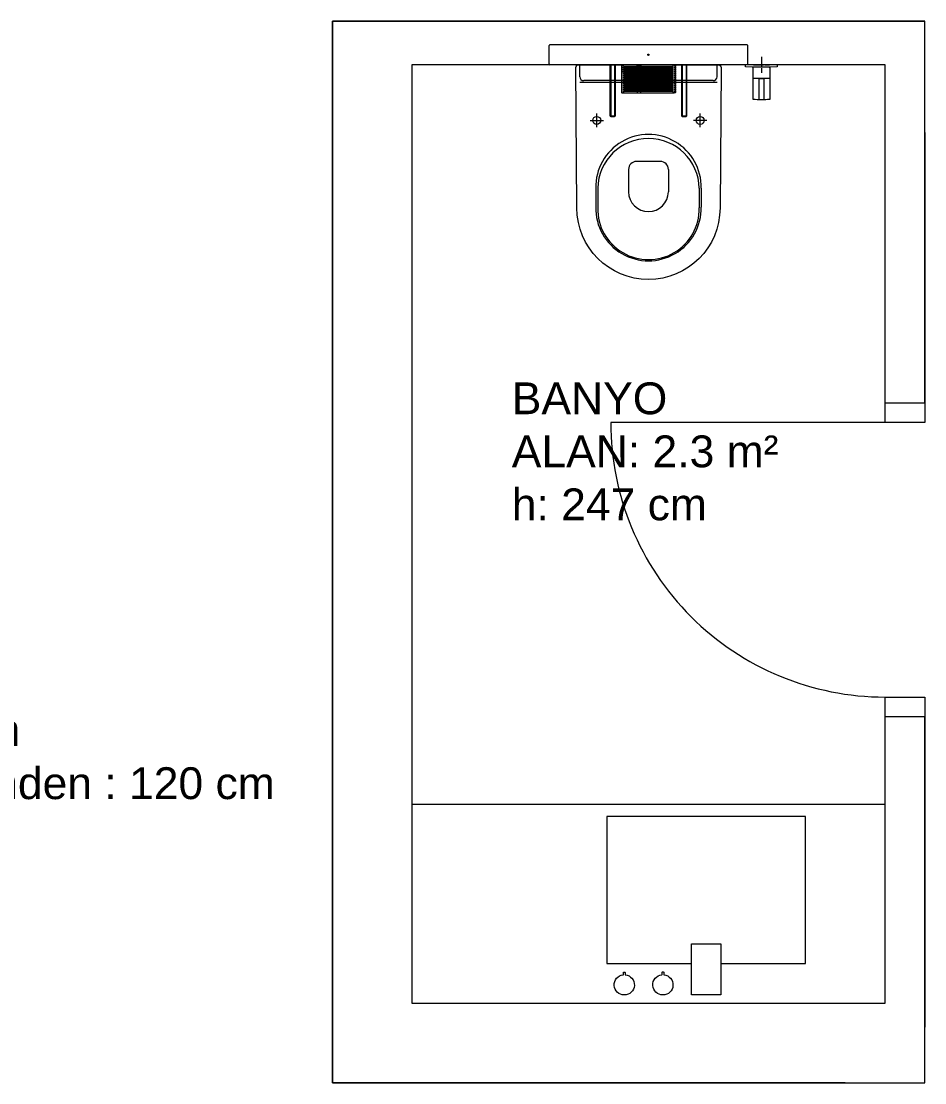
# Model space of a CAD drawing. Header units: centimetres. Extents: x 2956 to 3877, y -643 to -349.
# Drawn here: x 3650.2 to 3877.5, y -615.8 to -348.8 of the extents above; entities that cross this region are included whole.
import ezdxf

# ---------------------------------------------------------------- set-up
doc = ezdxf.new("R2010")
doc.units = ezdxf.units.CM
doc.linetypes.add('CENTER2', pattern=[28.575, 19.05, -3.175, 3.175, -3.175])
doc.layers.get('0').update_dxf_attribs({"lineweight": 0})
doc.styles.get("Standard").update_dxf_attribs({"font": 'arial.ttf'})

# ---------------------------------------------------------------- blocks, each defined once
blk = doc.blocks.new('A$C5A3F27CB')
at = {"linetype": 'CENTER2'}
for p, q in [((0, 40), (0, 0)), ((20, 20), (-20, 20))]:
    blk.add_line(p, q, dxfattribs=at)
at = {"linetype": 'Continuous'}
for p, q in [((-40, 20), (40, 20)), ((-40, 20), (-40, 15.5)), ((-39, 14.5), (-22.4, 13.8)), ((-22.4, 13.8), (22.4, 13.8)), ((-21, 12.3), (-21, -13.1)), ((21, -13.1), (21, 12.3)), ((22.4, 13.8), (39, 14.5)), ((40, 15.5), (40, 20)), ((-21, -14.6), (-21, -66.3)), ((20.5, -13.6), (-20.5, -13.6)), ((20.5, -14.1), (-20.5, -14.1)), ((-14.2, -13.6), (-14.2, -14.1)), ((-6, -15.5), (-6, -66.9)), ((6, -66.9), (6, -15.5)), ((14.2, -14.1), (14.2, -13.6)), ((21, -66.3), (21, -14.6))]:
    blk.add_line(p, q, dxfattribs=at)
for centre, radius, start, end in [((-39, 15.5), 1, 180, 267.589), ((-22.5, 12.3), 1.5, 0, 87.589), ((22.5, 12.3), 1.5, 92.411, 180), ((39, 15.5), 1, 272.411, 0), ((-20.5, -13.1), 0.5, 180, 270), ((-20.5, -14.6), 0.5, 90, 180), ((-5.5, -15.5), 0.5, 106.3827, 180), ((0, -34.2), 20, 73.6173, 106.3827), ((5.5, -15.5), 0.5, 0, 73.6173), ((20.5, -13.1), 0.5, 270, 0), ((20.5, -14.6), 0.5, 0, 90), ((-20, -66.3), 1, 180, 265.393), ((0, 181.9), 250, 265.393, 269.5227), ((-5.5, -66.9), 0.5, 180, 253.6173), ((0, -48.2), 20, 253.6173, 270), ((0, -48.2), 20, 270, 286.3827), ((0, 181.9), 250, 270.4773, 274.607), ((5.5, -66.9), 0.5, 286.3827, 0), ((20, -66.3), 1, 274.607, 0)]:
    blk.add_arc(centre, radius, start, end, dxfattribs=at)
blk = doc.blocks.new('lavabo kucuk')
for p, q in [((-4, -21.7), (-4, -35.5)), ((3.92, -21.62), (-3.92, -21.62)), ((4, -35.5), (4, -21.7)), ((11.52, -29.37), (11.52, -29.98)), ((11.89, -29.29), (11.6, -29.29)), ((11.97, -29.98), (11.97, -29.37)), ((22.03, -29.4), (22.03, -30)), ((22.4, -29.32), (22.11, -29.32)), ((22.47, -30), (22.47, -29.4))]:
    blk.add_line(p, q)
for points in [[(-4, -27), (-27, -27), (-27, 13), (27, 13), (27, -27), (4, -27)], [(-4, -35.5), (4, -35.5)]]:
    blk.add_lwpolyline(points)
for points in [[(11.52, -29.98, 0), (11.52, -29.98, 0), (11.52, -29.98, 0), (11.52, -29.98, 0), (11.52, -29.99, 0), (11.52, -30, 0), (11.52, -30.01, 0), (11.51, -30.02, 0), (11.51, -30.03, 0), (11.5, -30.03, 0), (11.5, -30.04, 0), (11.49, -30.04, 0), (11.48, -30.05, 0), (11.47, -30.05, 0), (11.46, -30.05, 0), (11.45, -30.06, 0)], [(12.05, -30.06, 0), (12.05, -30.06, 0), (12.04, -30.05, 0), (12.04, -30.05, 0), (12.03, -30.05, 0), (12.02, -30.05, 0), (12.01, -30.04, 0), (12, -30.04, 0), (12, -30.03, 0), (11.99, -30.03, 0), (11.99, -30.02, 0), (11.98, -30.01, 0), (11.98, -30, 0), (11.98, -29.99, 0), (11.98, -29.98, 0), (11.97, -29.98, 0)], [(22.03, -30, 0), (22.03, -30, 0), (22.03, -30.01, 0), (22.03, -30.01, 0), (22.02, -30.02, 0), (22.02, -30.03, 0), (22.02, -30.04, 0), (22.01, -30.05, 0), (22.01, -30.05, 0), (22, -30.06, 0), (22, -30.07, 0), (21.99, -30.07, 0), (21.98, -30.07, 0), (21.97, -30.08, 0), (21.96, -30.08, 0), (21.95, -30.08, 0)], [(22.55, -30.08, 0), (22.55, -30.08, 0), (22.54, -30.08, 0), (22.54, -30.08, 0), (22.53, -30.08, 0), (22.52, -30.07, 0), (22.51, -30.07, 0), (22.5, -30.07, 0), (22.5, -30.06, 0), (22.49, -30.05, 0), (22.49, -30.05, 0), (22.48, -30.04, 0), (22.48, -30.03, 0), (22.48, -30.02, 0), (22.48, -30.01, 0), (22.47, -30, 0)]]:
    blk.add_polyline3d(points)
for centre, radius, start, end in [((-3.92, -21.7), 0.08, 90, 180), ((3.92, -21.7), 0.08, 0, 90), ((11.75, -32.79), 2.75, 96.1792, 83.8208), ((11.6, -29.37), 0.08, 90.007, 180), ((11.89, -29.37), 0.08, 0.007, 89.996), ((22.25, -32.79), 2.75, 96.1792, 83.8208), ((22.11, -29.4), 0.08, 90.007, 180), ((22.4, -29.4), 0.08, 0.007, 89.996)]:
    blk.add_arc(centre, radius, start, end)
blk = doc.blocks.new('*U8')
at = {"color": 0}
for points in [[(-790, 0), (-740, 0), (-740, 100), (-790, 100)], [(-50, 0), (0, 0), (0, 100), (-50, 100)]]:
    blk.add_lwpolyline(points, close=True, dxfattribs=at)
at = {"color": 0, "linetype": 'ByBlock', "ltscale": 10}
blk.add_lwpolyline([(-50, 0), (-50, -690, -0.414214), (-740, 0)], format="xyb", dxfattribs=at)

msp = doc.modelspace()

# ---------------------------------------------------------------- linework, layer by layer
for p, q in [((3782.97, -359.56, -5082402.96), (3782.97, -354.96, -5082402.96)), ((3832.76, -354.76, -5082402.96), (3783.17, -354.76, -5082402.96)), ((3783.17, -354.76, -5082402.96), (3783.17, -354.76, -5082402.96)), ((3832.76, -354.76, -5082402.96), (3832.77, -354.76, -5082402.96)), ((3832.97, -359.56, -5082402.96), (3832.97, -354.96, -5082402.96)), ((3832.76, -359.76, -5082402.96), (3783.17, -359.76, -5082402.96)), ((3783.17, -359.76, -5082402.96), (3783.17, -359.76, -5082402.96)), ((3790.7, -362.76, -5082402.96), (3790.7, -359.76, -5082402.96)), ((3798.37, -372.31, -5082402.96), (3798.37, -359.76, -5082402.96)), ((3798.47, -359.76, -5082402.96), (3798.47, -372.66, -5082402.96)), ((3799.46, -359.76, -5082402.96), (3799.46, -372.66, -5082402.96)), ((3799.57, -359.76, -5082402.96), (3799.57, -372.31, -5082402.96)), ((3801.17, -359.76, -5082402.96), (3801.17, -359.88, -5082402.96)), ((3801.69, -359.88, -5082402.96), (3801.17, -359.88, -5082402.96)), ((3801.17, -359.88, -5082402.96), (3801.17, -360.2, -5082402.96)), ((3801.32, -360.2, -5082402.96), (3801.17, -360.2, -5082402.96)), ((3801.17, -360.2, -5082402.96), (3801.17, -360.38, -5082402.96)), ((3801.32, -360.2, -5082402.96), (3801.32, -359.88, -5082402.96)), ((3801.69, -359.88, -5082402.96), (3801.69, -359.76, -5082402.96)), ((3805.05, -359.88, -5082402.96), (3801.69, -359.88, -5082402.96)), ((3801.73, -360.2, -5082402.96), (3801.73, -359.88, -5082402.96)), ((3801.73, -360.2, -5082402.96), (3805.14, -360.2, -5082402.96)), ((3801.73, -360.2, -5082402.96), (3801.88, -360.2, -5082402.96)), ((3801.88, -360.2, -5082402.96), (3814.05, -360.2, -5082402.96)), ((3801.88, -360.2, -5082402.96), (3801.89, -360.38, -5082402.96)), ((3805.05, -359.76, -5082402.96), (3805.05, -359.88, -5082402.96)), ((3805.14, -359.88, -5082402.96), (3805.05, -359.88, -5082402.96)), ((3805.14, -360.2, -5082402.96), (3805.14, -359.88, -5082402.96)), ((3805.14, -360.2, -5082402.96), (3805.35, -360.19, -5082402.96)), ((3805.3, -359.88, -5082402.96), (3805.34, -359.88, -5082402.96)), ((3805.34, -359.88, -5082402.96), (3805.9, -359.88, -5082402.96)), ((3805.88, -360.19, -5082402.96), (3806.09, -360.2, -5082402.96)), ((3805.9, -359.88, -5082402.96), (3805.93, -359.88, -5082402.96)), ((3806.09, -360.2, -5082402.96), (3806.09, -359.88, -5082402.96)), ((3806.09, -359.88, -5082402.96), (3806.18, -359.88, -5082402.96)), ((3806.09, -360.2, -5082402.96), (3814.2, -360.2, -5082402.96)), ((3806.18, -359.76, -5082402.96), (3806.18, -359.88, -5082402.96)), ((3814.24, -359.88, -5082402.96), (3806.18, -359.88, -5082402.96)), ((3814.2, -360.2, -5082402.96), (3814.05, -360.2, -5082402.96)), ((3814.05, -360.2, -5082402.96), (3814.05, -360.38, -5082402.96)), ((3814.2, -360.2, -5082402.96), (3814.2, -359.88, -5082402.96)), ((3814.24, -359.76, -5082402.96), (3814.24, -359.88, -5082402.96)), ((3814.77, -359.88, -5082402.96), (3814.24, -359.88, -5082402.96)), ((3814.61, -360.2, -5082402.96), (3814.61, -359.88, -5082402.96)), ((3814.77, -360.2, -5082402.96), (3814.61, -360.2, -5082402.96)), ((3814.77, -359.88, -5082402.96), (3814.77, -359.76, -5082402.96)), ((3814.77, -359.88, -5082402.96), (3814.77, -360.2, -5082402.96)), ((3814.77, -360.38, -5082402.96), (3814.77, -360.2, -5082402.96)), ((3816.37, -372.31, -5082402.96), (3816.37, -359.76, -5082402.96)), ((3816.47, -359.76, -5082402.96), (3816.47, -372.66, -5082402.96)), ((3817.46, -359.76, -5082402.96), (3817.46, -372.66, -5082402.96)), ((3817.57, -359.76, -5082402.96), (3817.57, -372.31, -5082402.96)), ((3825.23, -362.76, -5082402.96), (3825.23, -359.76, -5082402.96)), ((3832.76, -359.76, -5082402.96), (3832.77, -359.76, -5082402.96)), ((3801.17, -360.38, -5082402.96), (3801.32, -360.38, -5082402.96)), ((3801.17, -360.38, -5082402.96), (3801.17, -360.7, -5082402.96)), ((3801.32, -360.7, -5082402.96), (3801.17, -360.7, -5082402.96)), ((3801.17, -360.7, -5082402.96), (3801.17, -360.88, -5082402.96)), ((3801.17, -360.88, -5082402.96), (3801.33, -360.88, -5082402.96)), ((3801.17, -360.88, -5082402.96), (3801.17, -361.2, -5082402.96)), ((3801.33, -361.2, -5082402.96), (3801.17, -361.2, -5082402.96)), ((3801.17, -361.2, -5082402.96), (3801.17, -361.38, -5082402.96)), ((3801.17, -361.38, -5082402.96), (3801.33, -361.38, -5082402.96)), ((3801.17, -361.38, -5082402.96), (3801.17, -361.7, -5082402.96)), ((3801.33, -361.7, -5082402.96), (3801.17, -361.7, -5082402.96)), ((3801.17, -361.7, -5082402.96), (3801.17, -361.88, -5082402.96)), ((3801.17, -361.88, -5082402.96), (3801.33, -361.88, -5082402.96)), ((3801.17, -361.88, -5082402.96), (3801.17, -362.2, -5082402.96)), ((3801.34, -362.2, -5082402.96), (3801.17, -362.2, -5082402.96)), ((3801.17, -362.2, -5082402.96), (3801.17, -362.38, -5082402.96)), ((3801.17, -362.38, -5082402.96), (3801.34, -362.38, -5082402.96)), ((3801.17, -362.38, -5082402.96), (3801.17, -362.7, -5082402.96)), ((3801.34, -362.7, -5082402.96), (3801.17, -362.7, -5082402.96)), ((3801.17, -362.7, -5082402.96), (3801.17, -362.88, -5082402.96)), ((3801.17, -362.88, -5082402.96), (3801.34, -362.88, -5082402.96)), ((3801.17, -362.88, -5082402.96), (3801.17, -363.2, -5082402.96)), ((3801.32, -360.7, -5082402.96), (3801.32, -360.38, -5082402.96)), ((3801.33, -361.2, -5082402.96), (3801.33, -360.88, -5082402.96)), ((3801.33, -361.7, -5082402.96), (3801.33, -361.38, -5082402.96)), ((3801.34, -362.2, -5082402.96), (3801.33, -361.88, -5082402.96)), ((3801.34, -362.7, -5082402.96), (3801.34, -362.38, -5082402.96)), ((3801.35, -363.2, -5082402.96), (3801.34, -362.88, -5082402.96)), ((3801.73, -360.38, -5082402.96), (3805.14, -360.38, -5082402.96)), ((3801.73, -360.7, -5082402.96), (3801.73, -360.38, -5082402.96)), ((3801.89, -360.38, -5082402.96), (3801.73, -360.38, -5082402.96)), ((3801.73, -360.7, -5082402.96), (3805.14, -360.7, -5082402.96)), ((3801.73, -360.7, -5082402.96), (3801.89, -360.7, -5082402.96)), ((3801.73, -360.88, -5082402.96), (3805.14, -360.88, -5082402.96)), ((3801.73, -361.2, -5082402.96), (3801.73, -360.88, -5082402.96)), ((3801.89, -360.88, -5082402.96), (3801.73, -360.88, -5082402.96)), ((3801.73, -361.2, -5082402.96), (3805.14, -361.2, -5082402.96)), ((3801.73, -361.2, -5082402.96), (3801.9, -361.2, -5082402.96)), ((3801.73, -361.38, -5082402.96), (3805.15, -361.38, -5082402.96)), ((3801.73, -361.7, -5082402.96), (3801.73, -361.38, -5082402.96)), ((3801.9, -361.38, -5082402.96), (3801.73, -361.38, -5082402.96)), ((3801.73, -361.7, -5082402.96), (3805.15, -361.7, -5082402.96)), ((3801.73, -361.7, -5082402.96), (3801.9, -361.7, -5082402.96)), ((3801.74, -361.88, -5082402.96), (3805.15, -361.88, -5082402.96)), ((3801.74, -362.2, -5082402.96), (3801.74, -361.88, -5082402.96)), ((3801.9, -361.88, -5082402.96), (3801.74, -361.88, -5082402.96)), ((3801.74, -362.2, -5082402.96), (3805.15, -362.2, -5082402.96)), ((3801.74, -362.2, -5082402.96), (3801.91, -362.2, -5082402.96)), ((3801.74, -362.38, -5082402.96), (3805.15, -362.38, -5082402.96)), ((3801.74, -362.7, -5082402.96), (3801.74, -362.38, -5082402.96)), ((3801.91, -362.38, -5082402.96), (3801.74, -362.38, -5082402.96)), ((3801.74, -362.7, -5082402.96), (3805.15, -362.7, -5082402.96)), ((3801.74, -362.7, -5082402.96), (3801.91, -362.7, -5082402.96)), ((3801.74, -362.88, -5082402.96), (3805.15, -362.88, -5082402.96)), ((3801.74, -363.2, -5082402.96), (3801.74, -362.88, -5082402.96)), ((3801.92, -362.88, -5082402.96), (3801.74, -362.88, -5082402.96)), ((3801.89, -360.38, -5082402.96), (3814.05, -360.38, -5082402.96)), ((3801.89, -360.7, -5082402.96), (3814.04, -360.7, -5082402.96)), ((3801.89, -360.7, -5082402.96), (3801.89, -360.88, -5082402.96)), ((3801.89, -360.88, -5082402.96), (3814.04, -360.88, -5082402.96)), ((3801.9, -361.2, -5082402.96), (3814.04, -361.2, -5082402.96)), ((3801.9, -361.2, -5082402.96), (3801.9, -361.38, -5082402.96)), ((3801.9, -361.38, -5082402.96), (3814.03, -361.38, -5082402.96)), ((3801.9, -361.7, -5082402.96), (3814.03, -361.7, -5082402.96)), ((3801.9, -361.7, -5082402.96), (3801.9, -361.88, -5082402.96)), ((3801.9, -361.88, -5082402.96), (3814.03, -361.88, -5082402.96)), ((3801.91, -362.2, -5082402.96), (3814.02, -362.2, -5082402.96)), ((3801.91, -362.2, -5082402.96), (3801.91, -362.38, -5082402.96)), ((3801.91, -362.38, -5082402.96), (3814.02, -362.38, -5082402.96)), ((3801.91, -362.7, -5082402.96), (3814.02, -362.7, -5082402.96)), ((3801.91, -362.7, -5082402.96), (3801.92, -362.88, -5082402.96)), ((3801.92, -362.88, -5082402.96), (3814.01, -362.88, -5082402.96)), ((3805.14, -360.7, -5082402.96), (3805.14, -360.38, -5082402.96)), ((3805.35, -360.39, -5082402.96), (3805.14, -360.38, -5082402.96)), ((3805.14, -360.7, -5082402.96), (3805.35, -360.69, -5082402.96)), ((3805.14, -361.2, -5082402.96), (3805.14, -360.88, -5082402.96)), ((3805.35, -360.89, -5082402.96), (3805.14, -360.88, -5082402.96)), ((3805.14, -361.2, -5082402.96), (3805.35, -361.19, -5082402.96)), ((3805.15, -361.7, -5082402.96), (3805.15, -361.38, -5082402.96)), ((3805.35, -361.39, -5082402.96), (3805.15, -361.38, -5082402.96)), ((3805.15, -361.7, -5082402.96), (3805.35, -361.69, -5082402.96)), ((3805.15, -362.2, -5082402.96), (3805.15, -361.88, -5082402.96)), ((3805.35, -361.89, -5082402.96), (3805.15, -361.88, -5082402.96)), ((3805.15, -362.2, -5082402.96), (3805.35, -362.19, -5082402.96)), ((3805.15, -362.7, -5082402.96), (3805.15, -362.38, -5082402.96)), ((3805.35, -362.39, -5082402.96), (3805.15, -362.38, -5082402.96)), ((3805.15, -362.7, -5082402.96), (3805.35, -362.69, -5082402.96)), ((3805.15, -363.2, -5082402.96), (3805.15, -362.88, -5082402.96)), ((3805.35, -362.89, -5082402.96), (3805.15, -362.88, -5082402.96)), ((3806.09, -360.38, -5082402.96), (3805.88, -360.39, -5082402.96)), ((3805.88, -360.69, -5082402.96), (3806.09, -360.7, -5082402.96)), ((3806.09, -360.88, -5082402.96), (3805.88, -360.89, -5082402.96)), ((3805.88, -361.19, -5082402.96), (3806.09, -361.2, -5082402.96)), ((3806.09, -361.38, -5082402.96), (3805.88, -361.39, -5082402.96)), ((3805.88, -361.69, -5082402.96), (3806.08, -361.7, -5082402.96)), ((3806.08, -361.88, -5082402.96), (3805.88, -361.89, -5082402.96)), ((3805.88, -362.19, -5082402.96), (3806.08, -362.2, -5082402.96)), ((3806.08, -362.38, -5082402.96), (3805.88, -362.39, -5082402.96)), ((3805.88, -362.69, -5082402.96), (3806.08, -362.7, -5082402.96)), ((3806.08, -362.88, -5082402.96), (3805.88, -362.89, -5082402.96)), ((3806.08, -361.7, -5082402.96), (3806.09, -361.38, -5082402.96)), ((3806.08, -361.7, -5082402.96), (3814.2, -361.7, -5082402.96)), ((3806.08, -361.88, -5082402.96), (3814.2, -361.88, -5082402.96)), ((3806.08, -362.2, -5082402.96), (3806.08, -361.88, -5082402.96)), ((3806.08, -362.2, -5082402.96), (3814.19, -362.2, -5082402.96)), ((3806.08, -362.38, -5082402.96), (3814.19, -362.38, -5082402.96)), ((3806.08, -362.7, -5082402.96), (3806.08, -362.38, -5082402.96)), ((3806.08, -362.7, -5082402.96), (3814.19, -362.7, -5082402.96)), ((3806.08, -362.88, -5082402.96), (3814.19, -362.88, -5082402.96)), ((3806.08, -363.2, -5082402.96), (3806.08, -362.88, -5082402.96)), ((3806.09, -360.38, -5082402.96), (3814.2, -360.38, -5082402.96)), ((3806.09, -360.7, -5082402.96), (3806.09, -360.38, -5082402.96)), ((3806.09, -360.7, -5082402.96), (3814.2, -360.7, -5082402.96)), ((3806.09, -360.88, -5082402.96), (3814.2, -360.88, -5082402.96)), ((3806.09, -361.2, -5082402.96), (3806.09, -360.88, -5082402.96)), ((3806.09, -361.2, -5082402.96), (3814.2, -361.2, -5082402.96)), ((3806.09, -361.38, -5082402.96), (3814.2, -361.38, -5082402.96)), ((3814.02, -362.7, -5082402.96), (3814.01, -362.88, -5082402.96)), ((3814.01, -362.88, -5082402.96), (3814.19, -362.88, -5082402.96)), ((3814.19, -362.2, -5082402.96), (3814.02, -362.2, -5082402.96)), ((3814.02, -362.2, -5082402.96), (3814.02, -362.38, -5082402.96)), ((3814.02, -362.38, -5082402.96), (3814.19, -362.38, -5082402.96)), ((3814.19, -362.7, -5082402.96), (3814.02, -362.7, -5082402.96)), ((3814.04, -361.2, -5082402.96), (3814.03, -361.38, -5082402.96)), ((3814.03, -361.38, -5082402.96), (3814.2, -361.38, -5082402.96)), ((3814.2, -361.7, -5082402.96), (3814.03, -361.7, -5082402.96)), ((3814.03, -361.7, -5082402.96), (3814.03, -361.88, -5082402.96)), ((3814.03, -361.88, -5082402.96), (3814.2, -361.88, -5082402.96)), ((3814.2, -360.7, -5082402.96), (3814.04, -360.7, -5082402.96)), ((3814.04, -360.7, -5082402.96), (3814.04, -360.88, -5082402.96)), ((3814.04, -360.88, -5082402.96), (3814.2, -360.88, -5082402.96)), ((3814.2, -361.2, -5082402.96), (3814.04, -361.2, -5082402.96)), ((3814.05, -360.38, -5082402.96), (3814.2, -360.38, -5082402.96)), ((3814.19, -362.2, -5082402.96), (3814.2, -361.88, -5082402.96)), ((3814.19, -362.7, -5082402.96), (3814.19, -362.38, -5082402.96)), ((3814.19, -363.2, -5082402.96), (3814.19, -362.88, -5082402.96)), ((3814.2, -360.7, -5082402.96), (3814.2, -360.38, -5082402.96)), ((3814.2, -361.2, -5082402.96), (3814.2, -360.88, -5082402.96)), ((3814.2, -361.7, -5082402.96), (3814.2, -361.38, -5082402.96)), ((3814.59, -362.2, -5082402.96), (3814.6, -361.88, -5082402.96)), ((3814.77, -362.2, -5082402.96), (3814.59, -362.2, -5082402.96)), ((3814.59, -362.7, -5082402.96), (3814.59, -362.38, -5082402.96)), ((3814.59, -362.38, -5082402.96), (3814.77, -362.38, -5082402.96)), ((3814.77, -362.7, -5082402.96), (3814.59, -362.7, -5082402.96)), ((3814.59, -363.2, -5082402.96), (3814.59, -362.88, -5082402.96)), ((3814.59, -362.88, -5082402.96), (3814.77, -362.88, -5082402.96)), ((3814.6, -361.2, -5082402.96), (3814.61, -360.88, -5082402.96)), ((3814.77, -361.2, -5082402.96), (3814.6, -361.2, -5082402.96)), ((3814.6, -361.7, -5082402.96), (3814.6, -361.38, -5082402.96)), ((3814.6, -361.38, -5082402.96), (3814.77, -361.38, -5082402.96)), ((3814.77, -361.7, -5082402.96), (3814.6, -361.7, -5082402.96)), ((3814.6, -361.88, -5082402.96), (3814.77, -361.88, -5082402.96)), ((3814.61, -360.7, -5082402.96), (3814.61, -360.38, -5082402.96)), ((3814.61, -360.38, -5082402.96), (3814.77, -360.38, -5082402.96)), ((3814.77, -360.7, -5082402.96), (3814.61, -360.7, -5082402.96)), ((3814.61, -360.88, -5082402.96), (3814.77, -360.88, -5082402.96)), ((3814.77, -360.38, -5082402.96), (3814.77, -360.7, -5082402.96)), ((3814.77, -360.88, -5082402.96), (3814.77, -360.7, -5082402.96)), ((3814.77, -360.88, -5082402.96), (3814.77, -361.2, -5082402.96)), ((3814.77, -361.38, -5082402.96), (3814.77, -361.2, -5082402.96)), ((3814.77, -361.38, -5082402.96), (3814.77, -361.7, -5082402.96)), ((3814.77, -361.88, -5082402.96), (3814.77, -361.7, -5082402.96)), ((3814.77, -361.88, -5082402.96), (3814.77, -362.2, -5082402.96)), ((3814.77, -362.38, -5082402.96), (3814.77, -362.2, -5082402.96)), ((3814.77, -362.38, -5082402.96), (3814.77, -362.7, -5082402.96)), ((3814.77, -362.88, -5082402.96), (3814.77, -362.7, -5082402.96)), ((3814.77, -362.88, -5082402.96), (3814.77, -363.2, -5082402.96)), ((3825.23, -364.26, -5082402.96), (3790.7, -364.26, -5082402.96)), ((3824.23, -363.76, -5082402.96), (3791.7, -363.76, -5082402.96)), ((3801.35, -363.2, -5082402.96), (3801.17, -363.2, -5082402.96)), ((3801.17, -363.2, -5082402.96), (3801.17, -363.38, -5082402.96)), ((3801.17, -363.38, -5082402.96), (3801.35, -363.38, -5082402.96)), ((3801.17, -363.38, -5082402.96), (3801.17, -363.7, -5082402.96)), ((3801.35, -363.7, -5082402.96), (3801.17, -363.7, -5082402.96)), ((3801.17, -363.7, -5082402.96), (3801.17, -363.88, -5082402.96)), ((3801.17, -363.88, -5082402.96), (3801.35, -363.88, -5082402.96)), ((3801.17, -363.88, -5082402.96), (3801.17, -364.2, -5082402.96)), ((3801.35, -364.2, -5082402.96), (3801.17, -364.2, -5082402.96)), ((3801.17, -364.2, -5082402.96), (3801.17, -364.38, -5082402.96)), ((3801.17, -364.38, -5082402.96), (3801.36, -364.38, -5082402.96)), ((3801.17, -364.38, -5082402.96), (3801.17, -364.7, -5082402.96)), ((3801.36, -364.7, -5082402.96), (3801.17, -364.7, -5082402.96)), ((3801.17, -364.7, -5082402.96), (3801.17, -364.88, -5082402.96)), ((3801.17, -364.88, -5082402.96), (3801.36, -364.88, -5082402.96)), ((3801.17, -364.88, -5082402.96), (3801.17, -365.2, -5082402.96)), ((3801.36, -365.2, -5082402.96), (3801.17, -365.2, -5082402.96)), ((3801.17, -365.2, -5082402.96), (3801.17, -365.38, -5082402.96)), ((3801.17, -365.38, -5082402.96), (3801.37, -365.38, -5082402.96)), ((3801.17, -365.38, -5082402.96), (3801.17, -365.7, -5082402.96)), ((3801.37, -365.7, -5082402.96), (3801.17, -365.7, -5082402.96)), ((3801.17, -365.7, -5082402.96), (3801.17, -365.88, -5082402.96)), ((3801.35, -363.7, -5082402.96), (3801.35, -363.38, -5082402.96)), ((3801.35, -364.2, -5082402.96), (3801.35, -363.88, -5082402.96)), ((3801.36, -364.7, -5082402.96), (3801.36, -364.38, -5082402.96)), ((3801.36, -365.2, -5082402.96), (3801.36, -364.88, -5082402.96)), ((3801.37, -365.7, -5082402.96), (3801.37, -365.38, -5082402.96)), ((3801.74, -363.2, -5082402.96), (3805.15, -363.2, -5082402.96)), ((3801.74, -363.2, -5082402.96), (3801.92, -363.2, -5082402.96)), ((3801.74, -363.38, -5082402.96), (3805.16, -363.38, -5082402.96)), ((3801.74, -363.7, -5082402.96), (3801.74, -363.38, -5082402.96)), ((3801.92, -363.38, -5082402.96), (3801.74, -363.38, -5082402.96)), ((3801.74, -363.7, -5082402.96), (3805.16, -363.7, -5082402.96)), ((3801.74, -363.7, -5082402.96), (3801.93, -363.7, -5082402.96)), ((3801.74, -363.88, -5082402.96), (3805.16, -363.88, -5082402.96)), ((3801.74, -364.2, -5082402.96), (3801.74, -363.88, -5082402.96)), ((3801.93, -363.88, -5082402.96), (3801.74, -363.88, -5082402.96)), ((3801.74, -364.2, -5082402.96), (3805.16, -364.2, -5082402.96)), ((3801.74, -364.2, -5082402.96), (3801.93, -364.2, -5082402.96)), ((3801.74, -364.38, -5082402.96), (3805.16, -364.38, -5082402.96)), ((3801.75, -364.7, -5082402.96), (3801.74, -364.38, -5082402.96)), ((3801.94, -364.38, -5082402.96), (3801.74, -364.38, -5082402.96)), ((3801.75, -364.7, -5082402.96), (3805.16, -364.7, -5082402.96)), ((3801.75, -364.7, -5082402.96), (3801.94, -364.7, -5082402.96)), ((3801.75, -364.88, -5082402.96), (3805.16, -364.88, -5082402.96)), ((3801.75, -365.2, -5082402.96), (3801.75, -364.88, -5082402.96)), ((3801.94, -364.88, -5082402.96), (3801.75, -364.88, -5082402.96)), ((3801.75, -365.2, -5082402.96), (3805.16, -365.2, -5082402.96)), ((3801.75, -365.2, -5082402.96), (3801.95, -365.2, -5082402.96)), ((3801.75, -365.38, -5082402.96), (3805.17, -365.38, -5082402.96)), ((3801.75, -365.7, -5082402.96), (3801.75, -365.38, -5082402.96)), ((3801.95, -365.38, -5082402.96), (3801.75, -365.38, -5082402.96)), ((3801.75, -365.7, -5082402.96), (3805.17, -365.7, -5082402.96)), ((3801.75, -365.7, -5082402.96), (3801.95, -365.7, -5082402.96)), ((3801.92, -363.2, -5082402.96), (3814.01, -363.2, -5082402.96)), ((3801.92, -363.2, -5082402.96), (3801.92, -363.38, -5082402.96)), ((3801.92, -363.38, -5082402.96), (3814.01, -363.38, -5082402.96)), ((3801.93, -363.7, -5082402.96), (3814, -363.7, -5082402.96)), ((3801.93, -363.7, -5082402.96), (3801.93, -363.88, -5082402.96)), ((3801.93, -363.88, -5082402.96), (3814, -363.88, -5082402.96)), ((3801.93, -364.2, -5082402.96), (3814, -364.2, -5082402.96)), ((3801.93, -364.2, -5082402.96), (3801.94, -364.38, -5082402.96)), ((3801.94, -364.38, -5082402.96), (3814, -364.38, -5082402.96)), ((3801.94, -364.7, -5082402.96), (3813.99, -364.7, -5082402.96)), ((3801.94, -364.7, -5082402.96), (3801.94, -364.88, -5082402.96)), ((3801.94, -364.88, -5082402.96), (3813.99, -364.88, -5082402.96)), ((3801.95, -365.2, -5082402.96), (3813.99, -365.2, -5082402.96)), ((3801.95, -365.2, -5082402.96), (3801.95, -365.38, -5082402.96)), ((3801.95, -365.38, -5082402.96), (3813.98, -365.38, -5082402.96)), ((3801.95, -365.7, -5082402.96), (3813.98, -365.7, -5082402.96)), ((3801.95, -365.7, -5082402.96), (3801.95, -365.88, -5082402.96)), ((3805.15, -363.2, -5082402.96), (3805.35, -363.19, -5082402.96)), ((3805.16, -363.7, -5082402.96), (3805.16, -363.38, -5082402.96)), ((3805.35, -363.39, -5082402.96), (3805.16, -363.38, -5082402.96)), ((3805.16, -363.7, -5082402.96), (3805.35, -363.69, -5082402.96)), ((3805.16, -364.2, -5082402.96), (3805.16, -363.88, -5082402.96)), ((3805.35, -363.89, -5082402.96), (3805.16, -363.88, -5082402.96)), ((3805.16, -364.2, -5082402.96), (3805.35, -364.19, -5082402.96)), ((3805.16, -364.7, -5082402.96), (3805.16, -364.38, -5082402.96)), ((3805.35, -364.39, -5082402.96), (3805.16, -364.38, -5082402.96)), ((3805.16, -364.7, -5082402.96), (3805.35, -364.69, -5082402.96)), ((3805.16, -365.2, -5082402.96), (3805.16, -364.88, -5082402.96)), ((3805.35, -364.89, -5082402.96), (3805.16, -364.88, -5082402.96)), ((3805.16, -365.2, -5082402.96), (3805.35, -365.19, -5082402.96)), ((3805.17, -365.7, -5082402.96), (3805.17, -365.38, -5082402.96)), ((3805.35, -365.39, -5082402.96), (3805.17, -365.38, -5082402.96)), ((3805.17, -365.7, -5082402.96), (3805.35, -365.69, -5082402.96)), ((3805.88, -363.19, -5082402.96), (3806.08, -363.2, -5082402.96)), ((3806.08, -363.38, -5082402.96), (3805.88, -363.39, -5082402.96)), ((3805.88, -363.69, -5082402.96), (3806.07, -363.7, -5082402.96)), ((3806.07, -363.88, -5082402.96), (3805.88, -363.89, -5082402.96)), ((3805.88, -364.19, -5082402.96), (3806.07, -364.2, -5082402.96)), ((3806.07, -364.38, -5082402.96), (3805.88, -364.39, -5082402.96)), ((3805.88, -364.69, -5082402.96), (3806.07, -364.7, -5082402.96)), ((3806.07, -364.88, -5082402.96), (3805.88, -364.89, -5082402.96)), ((3805.88, -365.19, -5082402.96), (3806.07, -365.2, -5082402.96)), ((3806.07, -365.38, -5082402.96), (3805.88, -365.39, -5082402.96)), ((3805.88, -365.69, -5082402.96), (3806.06, -365.7, -5082402.96)), ((3806.06, -365.7, -5082402.96), (3806.07, -365.38, -5082402.96)), ((3806.06, -365.7, -5082402.96), (3814.18, -365.7, -5082402.96)), ((3806.07, -363.7, -5082402.96), (3806.08, -363.38, -5082402.96)), ((3806.07, -363.7, -5082402.96), (3814.19, -363.7, -5082402.96)), ((3806.07, -363.88, -5082402.96), (3814.19, -363.88, -5082402.96)), ((3806.07, -364.2, -5082402.96), (3806.07, -363.88, -5082402.96)), ((3806.07, -364.2, -5082402.96), (3814.19, -364.2, -5082402.96)), ((3806.07, -364.38, -5082402.96), (3814.19, -364.38, -5082402.96)), ((3806.07, -364.7, -5082402.96), (3806.07, -364.38, -5082402.96)), ((3806.07, -364.7, -5082402.96), (3814.19, -364.7, -5082402.96)), ((3806.07, -364.88, -5082402.96), (3814.18, -364.88, -5082402.96)), ((3806.07, -365.2, -5082402.96), (3806.07, -364.88, -5082402.96)), ((3806.07, -365.2, -5082402.96), (3814.18, -365.2, -5082402.96)), ((3806.07, -365.38, -5082402.96), (3814.18, -365.38, -5082402.96)), ((3806.08, -363.2, -5082402.96), (3814.19, -363.2, -5082402.96)), ((3806.08, -363.38, -5082402.96), (3814.19, -363.38, -5082402.96)), ((3813.99, -365.2, -5082402.96), (3813.98, -365.38, -5082402.96)), ((3813.98, -365.38, -5082402.96), (3814.18, -365.38, -5082402.96)), ((3814.18, -365.7, -5082402.96), (3813.98, -365.7, -5082402.96)), ((3813.98, -365.7, -5082402.96), (3813.98, -365.88, -5082402.96)), ((3814.19, -364.7, -5082402.96), (3813.99, -364.7, -5082402.96)), ((3813.99, -364.7, -5082402.96), (3813.99, -364.88, -5082402.96)), ((3813.99, -364.88, -5082402.96), (3814.18, -364.88, -5082402.96)), ((3814.18, -365.2, -5082402.96), (3813.99, -365.2, -5082402.96)), ((3814.19, -363.7, -5082402.96), (3814, -363.7, -5082402.96)), ((3814, -363.7, -5082402.96), (3814, -363.88, -5082402.96)), ((3814, -363.88, -5082402.96), (3814.19, -363.88, -5082402.96)), ((3814.19, -364.2, -5082402.96), (3814, -364.2, -5082402.96)), ((3814, -364.2, -5082402.96), (3814, -364.38, -5082402.96)), ((3814, -364.38, -5082402.96), (3814.19, -364.38, -5082402.96)), ((3814.19, -363.2, -5082402.96), (3814.01, -363.2, -5082402.96)), ((3814.01, -363.2, -5082402.96), (3814.01, -363.38, -5082402.96)), ((3814.01, -363.38, -5082402.96), (3814.19, -363.38, -5082402.96)), ((3814.18, -365.2, -5082402.96), (3814.18, -364.88, -5082402.96)), ((3814.18, -365.7, -5082402.96), (3814.18, -365.38, -5082402.96)), ((3814.19, -363.7, -5082402.96), (3814.19, -363.38, -5082402.96)), ((3814.19, -364.2, -5082402.96), (3814.19, -363.88, -5082402.96)), ((3814.19, -364.7, -5082402.96), (3814.19, -364.38, -5082402.96)), ((3814.56, -365.7, -5082402.96), (3814.57, -365.38, -5082402.96)), ((3814.77, -365.7, -5082402.96), (3814.56, -365.7, -5082402.96)), ((3814.57, -364.7, -5082402.96), (3814.57, -364.38, -5082402.96)), ((3814.57, -364.38, -5082402.96), (3814.77, -364.38, -5082402.96)), ((3814.77, -364.7, -5082402.96), (3814.57, -364.7, -5082402.96)), ((3814.57, -365.2, -5082402.96), (3814.57, -364.88, -5082402.96)), ((3814.57, -364.88, -5082402.96), (3814.77, -364.88, -5082402.96)), ((3814.77, -365.2, -5082402.96), (3814.57, -365.2, -5082402.96)), ((3814.57, -365.38, -5082402.96), (3814.77, -365.38, -5082402.96)), ((3814.58, -363.7, -5082402.96), (3814.58, -363.38, -5082402.96)), ((3814.58, -363.38, -5082402.96), (3814.77, -363.38, -5082402.96)), ((3814.77, -363.7, -5082402.96), (3814.58, -363.7, -5082402.96)), ((3814.58, -364.2, -5082402.96), (3814.58, -363.88, -5082402.96)), ((3814.58, -363.88, -5082402.96), (3814.77, -363.88, -5082402.96)), ((3814.77, -364.2, -5082402.96), (3814.58, -364.2, -5082402.96)), ((3814.77, -363.2, -5082402.96), (3814.59, -363.2, -5082402.96)), ((3814.77, -363.38, -5082402.96), (3814.77, -363.2, -5082402.96)), ((3814.77, -363.38, -5082402.96), (3814.77, -363.7, -5082402.96)), ((3814.77, -363.88, -5082402.96), (3814.77, -363.7, -5082402.96)), ((3814.77, -363.88, -5082402.96), (3814.77, -364.2, -5082402.96)), ((3814.77, -364.38, -5082402.96), (3814.77, -364.2, -5082402.96)), ((3814.77, -364.38, -5082402.96), (3814.77, -364.7, -5082402.96)), ((3814.77, -364.88, -5082402.96), (3814.77, -364.7, -5082402.96)), ((3814.77, -364.88, -5082402.96), (3814.77, -365.2, -5082402.96)), ((3814.77, -365.38, -5082402.96), (3814.77, -365.2, -5082402.96)), ((3814.77, -365.38, -5082402.96), (3814.77, -365.7, -5082402.96)), ((3814.77, -365.88, -5082402.96), (3814.77, -365.7, -5082402.96)), ((3801.17, -365.88, -5082402.96), (3801.37, -365.88, -5082402.96)), ((3801.17, -365.88, -5082402.96), (3801.17, -366.2, -5082402.96)), ((3801.37, -366.2, -5082402.96), (3801.17, -366.2, -5082402.96)), ((3801.17, -366.2, -5082402.96), (3801.17, -366.38, -5082402.96)), ((3801.17, -366.38, -5082402.96), (3801.37, -366.38, -5082402.96)), ((3801.17, -366.38, -5082402.96), (3801.17, -366.7, -5082402.96)), ((3801.27, -366.8, -5082402.96), (3801.48, -366.8, -5082402.96)), ((3801.37, -366.2, -5082402.96), (3801.37, -365.88, -5082402.96)), ((3801.38, -366.7, -5082402.96), (3801.37, -366.38, -5082402.96)), ((3801.48, -366.8, -5082402.96), (3801.79, -366.8, -5082402.96)), ((3801.75, -365.88, -5082402.96), (3805.17, -365.88, -5082402.96)), ((3801.75, -366.2, -5082402.96), (3801.75, -365.88, -5082402.96)), ((3801.95, -365.88, -5082402.96), (3801.75, -365.88, -5082402.96)), ((3801.75, -366.2, -5082402.96), (3805.17, -366.2, -5082402.96)), ((3801.75, -366.2, -5082402.96), (3801.96, -366.2, -5082402.96)), ((3801.75, -366.38, -5082402.96), (3805.17, -366.38, -5082402.96)), ((3801.96, -366.38, -5082402.96), (3801.75, -366.38, -5082402.96)), ((3801.75, -366.7, -5082402.96), (3801.75, -366.38, -5082402.96)), ((3801.79, -366.8, -5082402.96), (3805.23, -366.8, -5082402.96)), ((3801.95, -365.88, -5082402.96), (3813.98, -365.88, -5082402.96)), ((3801.96, -366.2, -5082402.96), (3813.97, -366.2, -5082402.96)), ((3801.96, -366.2, -5082402.96), (3801.96, -366.38, -5082402.96)), ((3801.96, -366.38, -5082402.96), (3813.97, -366.38, -5082402.96)), ((3805.17, -366.2, -5082402.96), (3805.17, -365.88, -5082402.96)), ((3805.35, -365.89, -5082402.96), (3805.17, -365.88, -5082402.96)), ((3805.17, -366.2, -5082402.96), (3805.35, -366.19, -5082402.96)), ((3805.17, -366.7, -5082402.96), (3805.17, -366.38, -5082402.96)), ((3805.35, -366.39, -5082402.96), (3805.17, -366.38, -5082402.96)), ((3805.23, -366.8, -5082402.96), (3805.35, -366.8, -5082402.96)), ((3805.35, -366.8, -5082402.96), (3805.39, -366.8, -5082402.96)), ((3805.39, -366.8, -5082402.96), (3805.85, -366.8, -5082402.96)), ((3805.85, -366.8, -5082402.96), (3805.88, -366.8, -5082402.96)), ((3806.06, -365.88, -5082402.96), (3805.88, -365.89, -5082402.96)), ((3805.88, -366.19, -5082402.96), (3806.06, -366.2, -5082402.96)), ((3806.06, -366.38, -5082402.96), (3805.88, -366.39, -5082402.96)), ((3805.88, -366.8, -5082402.96), (3806, -366.8, -5082402.96)), ((3806, -366.8, -5082402.96), (3814.14, -366.8, -5082402.96)), ((3806.06, -365.88, -5082402.96), (3814.18, -365.88, -5082402.96)), ((3806.06, -366.2, -5082402.96), (3806.06, -365.88, -5082402.96)), ((3806.06, -366.2, -5082402.96), (3814.18, -366.2, -5082402.96)), ((3806.06, -366.38, -5082402.96), (3814.18, -366.38, -5082402.96)), ((3806.06, -366.7, -5082402.96), (3806.06, -366.38, -5082402.96)), ((3814.18, -366.2, -5082402.96), (3813.97, -366.2, -5082402.96)), ((3813.97, -366.2, -5082402.96), (3813.97, -366.38, -5082402.96)), ((3813.97, -366.38, -5082402.96), (3814.18, -366.38, -5082402.96)), ((3813.98, -365.88, -5082402.96), (3814.18, -365.88, -5082402.96)), ((3814.14, -366.8, -5082402.96), (3814.45, -366.8, -5082402.96)), ((3814.18, -366.2, -5082402.96), (3814.18, -365.88, -5082402.96)), ((3814.18, -366.7, -5082402.96), (3814.18, -366.38, -5082402.96)), ((3814.67, -366.8, -5082402.96), (3814.45, -366.8, -5082402.96)), ((3814.55, -366.7, -5082402.96), (3814.56, -366.38, -5082402.96)), ((3814.56, -366.2, -5082402.96), (3814.56, -365.88, -5082402.96)), ((3814.56, -365.88, -5082402.96), (3814.77, -365.88, -5082402.96)), ((3814.77, -366.2, -5082402.96), (3814.56, -366.2, -5082402.96)), ((3814.56, -366.38, -5082402.96), (3814.77, -366.38, -5082402.96)), ((3814.77, -365.88, -5082402.96), (3814.77, -366.2, -5082402.96)), ((3814.77, -366.38, -5082402.96), (3814.77, -366.2, -5082402.96)), ((3814.77, -366.38, -5082402.96), (3814.77, -366.7, -5082402.96)), ((3794.97, -375.46, -5082402.96), (3794.97, -372.06, -5082402.96)), ((3798.37, -372.31, -5082402.96), (3798.37, -372.31, -5082402.96)), ((3798.37, -372.66, -5082402.96), (3798.37, -372.31, -5082402.96)), ((3799.56, -372.66, -5082402.96), (3798.37, -372.66, -5082402.96)), ((3798.37, -372.66, -5082402.96), (3798.47, -372.76, -5082402.96)), ((3798.47, -372.76, -5082402.96), (3799.46, -372.76, -5082402.96)), ((3799.46, -372.76, -5082402.96), (3799.56, -372.66, -5082402.96)), ((3799.56, -372.31, -5082402.96), (3799.57, -372.31, -5082402.96)), ((3799.56, -372.31, -5082402.96), (3799.56, -372.66, -5082402.96)), ((3816.37, -372.31, -5082402.96), (3816.37, -372.31, -5082402.96)), ((3816.37, -372.66, -5082402.96), (3816.37, -372.31, -5082402.96)), ((3817.56, -372.66, -5082402.96), (3816.37, -372.66, -5082402.96)), ((3816.37, -372.66, -5082402.96), (3816.47, -372.76, -5082402.96)), ((3816.47, -372.76, -5082402.96), (3817.46, -372.76, -5082402.96)), ((3817.46, -372.76, -5082402.96), (3817.56, -372.66, -5082402.96)), ((3817.56, -372.31, -5082402.96), (3817.57, -372.31, -5082402.96)), ((3817.56, -372.31, -5082402.96), (3817.56, -372.66, -5082402.96)), ((3820.97, -375.46, -5082402.96), (3820.97, -372.06, -5082402.96)), ((3793.27, -373.76, -5082402.96), (3796.67, -373.76, -5082402.96)), ((3822.67, -373.76, -5082402.96), (3819.27, -373.76, -5082402.96)), ((3810.97, -384.08, -5082402.96), (3804.97, -384.08, -5082402.96)), ((3802.97, -386.08, -5082402.96), (3802.97, -391.7, -5082402.96)), ((3812.97, -386.08, -5082402.96), (3812.97, -391.7, -5082402.96)), ((3794.7, -390.8, -5082402.96), (3794.7, -395.56, -5082402.96)), ((3795.2, -390.8, -5082402.96), (3795.2, -395.76, -5082402.96)), ((3820.73, -390.8, -5082402.96), (3820.73, -395.76, -5082402.96)), ((3821.23, -390.8, -5082402.96), (3821.23, -395.56, -5082402.96))]:
    msp.add_line(p, q)
at = {"elevation": -5082402.96}
for points in [[(3857.47, -615.76), (3728.47, -615.76), (3728.47, -348.82)], [(3728.47, -348.82), (3735.42, -348.82), (3877.47, -348.82)], [(3877.47, -444.76), (3877.47, -348.82), (3728.47, -348.82), (3728.47, -615.76), (3877.47, -615.76), (3877.47, -523.76)], [(3867.47, -444.76), (3867.47, -359.76), (3748.47, -359.76), (3748.47, -595.76), (3867.47, -595.76), (3867.47, -523.76)], [(3877.47, -376.82), (3877.47, -444.76)], [(3877.47, -523.76), (3877.47, -601.76)], [(3862.47, -545.76), (3862.47, -545.76), (3748.47, -545.76), (3748.47, -595.76), (3867.47, -595.76), (3867.47, -545.76), (3862.47, -545.76)]]:
    msp.add_lwpolyline(points, dxfattribs=at)
msp.add_lwpolyline([(3825.52, -359.76, -0.41586), (3826.22, -360.46), (3825.97, -395.76, -1), (3789.97, -395.76), (3789.71, -360.46, -0.41586), (3790.41, -359.76)], format="xyb", close=True, dxfattribs=at)
for centre, radius in [((3807.97, -357.26, -5082402.96), 0.185), ((3794.97, -373.76, -5082402.96), 1), ((3820.97, -373.76, -5082402.96), 1)]:
    msp.add_circle(centre, radius)
for centre, radius, start, end in [((3783.17, -354.96, -5082402.96), 0.2, 90, 180), ((3832.77, -354.96, -5082402.96), 0.2, 0, 90), ((3783.17, -359.56, -5082402.96), 0.2, 180.003, 269.997), ((3832.77, -359.56, -5082402.96), 0.2, 270, 0), ((3791.7, -362.76, -5082402.96), 1, 180, 270), ((3824.23, -362.76, -5082402.96), 1, 270, 0), ((3801.27, -366.7, -5082402.96), 0.1, 180, 270), ((3801.48, -366.7, -5082402.96), 0.1, 180.5, 270), ((3814.45, -366.7, -5082402.96), 0.1, 270, 359.5), ((3814.67, -366.7, -5082402.96), 0.1, 270, 0), ((3807.97, -390.57, -5082402.96), 13.27, 358.9853, 181.0147), ((3807.97, -391.07, -5082402.96), 12.77, 1.1929, 178.8071), ((3804.97, -386.08, -5082402.96), 2, 90, 180), ((3810.97, -386.08, -5082402.96), 2, 0, 90), ((3807.97, -391.7, -5082402.96), 5, 180, 270), ((3807.97, -391.7, -5082402.96), 5, 270, 0), ((3807.97, -395.79, -5082402.96), 13.27, 178.9853, 1.0147), ((3807.97, -395.99, -5082402.96), 12.77, 178.9459, 1.0541)]:
    msp.add_arc(centre, radius, start, end)
at = {"extrusion": (0, 0, -1)}
for centre, major_axis, ratio, start_param, end_param in [((3805.37, -360.19, -5082402.96), (-0.02, 0), 0.017455, 0.523599, 2.626103), ((3805.62, -360.19, -5082402.96), (0.265, 0), 0.017455, 0.51549, 2.626103), ((3805.86, -360.19, -5082402.96), (-0.02, 0), 0.017455, 0.51549, 2.617994), ((3805.37, -360.39, -5082402.96), (0.02, 0), 0.017455, 0.51549, 2.617994), ((3805.37, -360.69, -5082402.96), (-0.02, 0), 0.017455, 0.523599, 2.626103), ((3805.37, -360.89, -5082402.96), (0.02, 0), 0.017455, 0.51549, 2.617994), ((3805.37, -361.19, -5082402.96), (-0.02, 0), 0.017455, 0.523599, 2.626103), ((3805.37, -361.39, -5082402.96), (0.02, 0), 0.017455, 0.51549, 2.617994), ((3805.37, -361.69, -5082402.96), (-0.02, 0), 0.017455, 0.523599, 2.626103), ((3805.37, -361.89, -5082402.96), (0.02, 0), 0.017455, 0.51549, 2.617994), ((3805.37, -362.19, -5082402.96), (-0.02, 0), 0.017455, 0.523599, 2.626103), ((3805.37, -362.39, -5082402.96), (0.02, 0), 0.017455, 0.51549, 2.617994), ((3805.37, -362.69, -5082402.96), (-0.02, 0), 0.017455, 0.523599, 2.626103), ((3805.37, -362.89, -5082402.96), (0.02, 0), 0.017455, 0.51549, 2.617994), ((3805.62, -360.39, -5082402.96), (0.265, 0), 0.017455, 3.657082, 5.767696), ((3805.62, -360.69, -5082402.96), (0.265, 0), 0.017455, 0.51549, 2.626103), ((3805.62, -360.89, -5082402.96), (0.265, 0), 0.017455, 3.657082, 5.767696), ((3805.62, -361.19, -5082402.96), (0.265, 0), 0.017455, 0.51549, 2.626103), ((3805.62, -361.39, -5082402.96), (0.265, 0), 0.017455, 3.657082, 5.767696), ((3805.62, -361.69, -5082402.96), (0.265, 0), 0.017455, 0.51549, 2.626103), ((3805.62, -361.89, -5082402.96), (0.265, 0), 0.017455, 3.657082, 5.767696), ((3805.62, -362.19, -5082402.96), (0.265, 0), 0.017455, 0.51549, 2.626103), ((3805.62, -362.39, -5082402.96), (0.265, 0), 0.017455, 3.657082, 5.767696), ((3805.62, -362.69, -5082402.96), (0.265, 0), 0.017455, 0.51549, 2.626103), ((3805.62, -362.89, -5082402.96), (0.265, 0), 0.017455, 3.657082, 5.767696), ((3805.86, -360.39, -5082402.96), (0.02, 0), 0.017455, 0.523599, 2.626103), ((3805.86, -360.69, -5082402.96), (-0.02, 0), 0.017455, 0.51549, 2.617994), ((3805.86, -360.89, -5082402.96), (0.02, 0), 0.017455, 0.523599, 2.626103), ((3805.86, -361.19, -5082402.96), (-0.02, 0), 0.017455, 0.51549, 2.617994), ((3805.86, -361.39, -5082402.96), (0.02, 0), 0.017455, 0.523599, 2.626103), ((3805.86, -361.69, -5082402.96), (-0.02, 0), 0.017455, 0.51549, 2.617994), ((3805.86, -361.89, -5082402.96), (0.02, 0), 0.017455, 0.523599, 2.626103), ((3805.86, -362.19, -5082402.96), (-0.02, 0), 0.017455, 0.51549, 2.617994), ((3805.86, -362.39, -5082402.96), (0.02, 0), 0.017455, 0.523599, 2.626103), ((3805.86, -362.69, -5082402.96), (-0.02, 0), 0.017455, 0.51549, 2.617994), ((3805.86, -362.89, -5082402.96), (0.02, 0), 0.017455, 0.523599, 2.626103), ((3805.37, -363.19, -5082402.96), (-0.02, 0), 0.017455, 0.523599, 2.626103), ((3805.37, -363.39, -5082402.96), (0.02, 0), 0.017455, 0.51549, 2.617994), ((3805.37, -363.69, -5082402.96), (-0.02, 0), 0.017455, 0.523599, 2.626103), ((3805.37, -363.89, -5082402.96), (0.02, 0), 0.017455, 0.51549, 2.617994), ((3805.37, -364.19, -5082402.96), (-0.02, 0), 0.017455, 0.523599, 2.626103), ((3805.37, -364.39, -5082402.96), (0.02, 0), 0.017455, 0.51549, 2.617994), ((3805.37, -364.69, -5082402.96), (-0.02, 0), 0.017455, 0.523599, 2.626103), ((3805.37, -364.89, -5082402.96), (0.02, 0), 0.017455, 0.51549, 2.617994), ((3805.37, -365.19, -5082402.96), (-0.02, 0), 0.017455, 0.523599, 2.626103), ((3805.37, -365.39, -5082402.96), (0.02, 0), 0.017455, 0.51549, 2.617994), ((3805.37, -365.69, -5082402.96), (-0.02, 0), 0.017455, 0.523599, 2.626103), ((3805.62, -363.19, -5082402.96), (0.265, 0), 0.017455, 0.51549, 2.626103), ((3805.62, -363.39, -5082402.96), (0.265, 0), 0.017455, 3.657082, 5.767696), ((3805.62, -363.69, -5082402.96), (0.265, 0), 0.017455, 0.51549, 2.626103), ((3805.62, -363.89, -5082402.96), (0.265, 0), 0.017455, 3.657082, 5.767696), ((3805.62, -364.19, -5082402.96), (0.265, 0), 0.017455, 0.51549, 2.626103), ((3805.62, -364.39, -5082402.96), (0.265, 0), 0.017455, 3.657082, 5.767696), ((3805.62, -364.69, -5082402.96), (0.265, 0), 0.017455, 0.51549, 2.626103), ((3805.62, -364.89, -5082402.96), (0.265, 0), 0.017455, 3.657082, 5.767696), ((3805.62, -365.19, -5082402.96), (0.265, 0), 0.017455, 0.51549, 2.626103), ((3805.62, -365.39, -5082402.96), (0.265, 0), 0.017455, 3.657082, 5.767696), ((3805.62, -365.69, -5082402.96), (0.265, 0), 0.017455, 0.51549, 2.626103), ((3805.86, -363.19, -5082402.96), (-0.02, 0), 0.017455, 0.51549, 2.617994), ((3805.86, -363.39, -5082402.96), (0.02, 0), 0.017455, 0.523599, 2.626103), ((3805.86, -363.69, -5082402.96), (-0.02, 0), 0.017455, 0.51549, 2.617994), ((3805.86, -363.89, -5082402.96), (0.02, 0), 0.017455, 0.523599, 2.626103), ((3805.86, -364.19, -5082402.96), (-0.02, 0), 0.017455, 0.51549, 2.617994), ((3805.86, -364.39, -5082402.96), (0.02, 0), 0.017455, 0.523599, 2.626103), ((3805.86, -364.69, -5082402.96), (-0.02, 0), 0.017455, 0.51549, 2.617994), ((3805.86, -364.89, -5082402.96), (0.02, 0), 0.017455, 0.523599, 2.626103), ((3805.86, -365.19, -5082402.96), (-0.02, 0), 0.017455, 0.51549, 2.617994), ((3805.86, -365.39, -5082402.96), (0.02, 0), 0.017455, 0.523599, 2.626103), ((3805.86, -365.69, -5082402.96), (-0.02, 0), 0.017455, 0.51549, 2.617994), ((3801.79, -366.7, -5082402.96), (0, 0.1), 1, 3.141593, 4.691324), ((3805.23, -366.7, -5082402.96), (0, -0.1), 0.57735, 0, 1.56207), ((3805.37, -365.89, -5082402.96), (0.02, 0), 0.017455, 0.51549, 2.617994), ((3805.37, -366.19, -5082402.96), (-0.02, 0), 0.017455, 0.523599, 2.626103), ((3805.37, -366.39, -5082402.96), (0.02, 0), 0.017455, 0.51549, 2.617994), ((3805.62, -365.89, -5082402.96), (0.265, 0), 0.017455, 3.657082, 5.767696), ((3805.62, -366.19, -5082402.96), (0.265, 0), 0.017455, 0.51549, 2.626103), ((3805.62, -366.39, -5082402.96), (0.265, 0), 0.017455, 3.657082, 5.767696), ((3805.86, -365.89, -5082402.96), (0.02, 0), 0.017455, 0.523599, 2.626103), ((3805.86, -366.19, -5082402.96), (-0.02, 0), 0.017455, 0.51549, 2.617994), ((3805.86, -366.39, -5082402.96), (0.02, 0), 0.017455, 0.523599, 2.626103), ((3806, -366.7, -5082402.96), (0, 0.0577), 1, 1.585911, 3.141593), ((3814.14, -366.7, -5082402.96), (0, -0.1), 0.414214, 4.721116, 6.283185)]:
    msp.add_ellipse(centre, major_axis=major_axis, ratio=ratio, start_param=start_param, end_param=end_param, dxfattribs=at)

# ---------------------------------------------------------------- block references
for name, p, xscale, yscale, zscale in [('A$C5A3F27CB', (3836.38, -361.76, -5082402.96), -0.1, 0.1, 0.1), ('lavabo kucuk', (3822.47, -560.79, -5082402.96), -0.9255287745771057, 0.9255287745771057, 0.9255287745771057)]:
    msp.add_blockref(name, p, dxfattribs=dict(xscale=xscale, yscale=yscale, zscale=zscale))
at = {"xscale": -0.1, "yscale": 0.1, "zscale": 0.1, "rotation": 270}
msp.add_blockref('*U8', (3867.47, -444.76, -5082402.96), dxfattribs=at)

# ---------------------------------------------------------------- texts
at = {"char_height": 8, "attachment_point": 1}
for s, heights, insert in [('BANYO\\PALAN: 2.3 m²\\Ph: 247 cm\\P                  ', [-48.21], (3773.59, -439.64, -5176941.35)), ('niş \\Ph:35 cm\\Ph zeminden : 120 cm\\P                  ', [-48.07], (3610.24, -509.75, -378159.22))]:
    msp.add_mtext_dynamic_manual_height_columns(s, width=438.5371, gutter_width=75, heights=heights, dxfattribs=dict(at, insert=insert))

doc.saveas('drawing.dxf')
